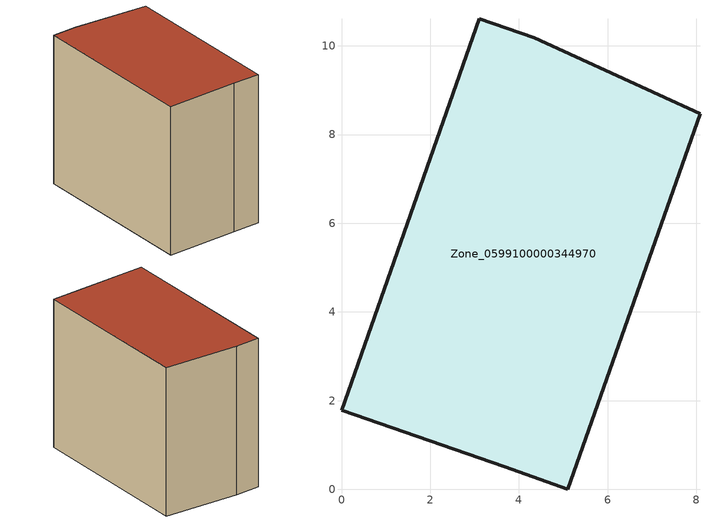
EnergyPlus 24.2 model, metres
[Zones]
Zone_0599100000344970
 floor ground (C_G): 4.35,10.18 8.08,8.47 5.1,0 3.68,0.51 0,1.79 3.1,10.62 z0
 wall outside (C_F): 3.68,0.51 5.1,0 8.08,8.47 4.35,10.18 3.1,10.62 0,1.79 3.68,0.51 z0:8.26
 roof outside (C_R): 8.08,8.47 4.35,10.18 3.1,10.62 0,1.79 3.68,0.51 5.1,0 z8.26
[BUILDING]
Pand.0599100000344970: North Axis=0; Terrain=City; Loads Convergence Tolerance Value=0.04; Temperature Convergence Tolerance Value=0.4; Solar Distribution=FullExterior; Maximum Number of Warmup Days=25; Minimum Number of Warmup Days=1
[Site:Location]
Rotterdam.The.Hague.AP_ZH_NLD Design_Conditions: Latitude=51.96; Longitude=4.45; Time Zone=1; Elevation=-4.5
[SITE:GROUNDTEMPERATURE:BUILDINGSURFACE]
18, 18, 18, 18, 18, 18, 18, 18, 18, 18, 18, 18
[MATERIAL] Thermal Absorptance=0.9; Solar Absorptance=0.7; Visible Absorptance=0.7
Name | Roughness | Thickness | Conductivity | Density | Specific Heat
G.TI.1992-2005 | MediumSmooth | 0.15 | 0.06 | 540 | 1210
F.TI.1992-2005 | Rough | 0.3 | 0.12 | 1920 | 840
R.TI.1992-2005 | MediumRough | 0.2 | 0.08 | 1500 | 1000
[CONSTRUCTION]
C_G: G.TI.1992-2005
C_F: F.TI.1992-2005
C_R: R.TI.1992-2005
[ZONE]
Zone_0599100000344970: Type=1; Multiplier=1; Ceiling Height=Autocalculate; Volume=Autocalculate; Floor Area=autocalculate; Part of Total Floor Area=Yes
[ZONEINFILTRATION:DESIGNFLOWRATE]
Infil_Zone_0599100000344970: Zone or ZoneList or Space or SpaceList=Zone_0599100000344970; Schedule=AlwaysOn; Design Flow Rate Calculation Method=Flow/Area; Flow Rate per Floor Area=0.0015; Constant Term Coefficient=1; Temperature Term Coefficient=0; Velocity Term Coefficient=0; Velocity Squared Term Coefficient=0
[HVACTEMPLATE:ZONE:IDEALLOADSAIRSYSTEM]
Zone_0599100000344970: Maximum Heating Supply Air Temperature=50; Minimum Cooling Supply Air Temperature=13; Maximum Heating Supply Air Humidity Ratio=0.0156; Minimum Cooling Supply Air Humidity Ratio=0.0077; Heating Limit=NoLimit; Cooling Limit=NoLimit; Dehumidification Control Type=ConstantSensibleHeatRatio; Cooling Sensible Heat Ratio=0.7; Dehumidification Setpoint=60; Humidification Control Type=None; Humidification Setpoint=30; Outdoor Air Method=None; Outdoor Air Flow Rate per Person=0.00944; Outdoor Air Flow Rate per Zone Floor Area=0; Outdoor Air Flow Rate per Zone=0; Demand Controlled Ventilation Type=None; Outdoor Air Economizer Type=NoEconomizer; Heat Recovery Type=None; Sensible Heat Recovery Effectiveness=0.7; Latent Heat Recovery Effectiveness=0.65
[ZONECONTROL:THERMOSTAT]
ThermostatControl_Zone_0599100000344970: Zone or ZoneList=Zone_0599100000344970; Control Type Schedule=DualSetpointControlType; Control 1=Thermostat_Zone_0599100000344970; Temperature Difference Between Cutout And Setpoint=0
[THERMOSTATSETPOINT:DUALSETPOINT]
Thermostat_Zone_0599100000344970: Heating Setpoint Temperature Schedule=HeatingSetpoint_Zone_0599100000344970; Cooling Setpoint Temperature Schedule=CoolingSetpoint_Zone_0599100000344970
[SCHEDULE:COMPACT]
HeatingSetpoint_Zone_0599100000344970: Through: 12/31, For: AllDays, Until: 24:00, 21
CoolingSetpoint_Zone_0599100000344970: Through: 12/31, For: AllDays, Until: 24:00, 24
DualSetpointControlType: Through: 12/31, For: AllDays, Until: 24:00, 4
AlwaysOn: Through: 12/31, For: AllDays, Until: 24:00, 1
